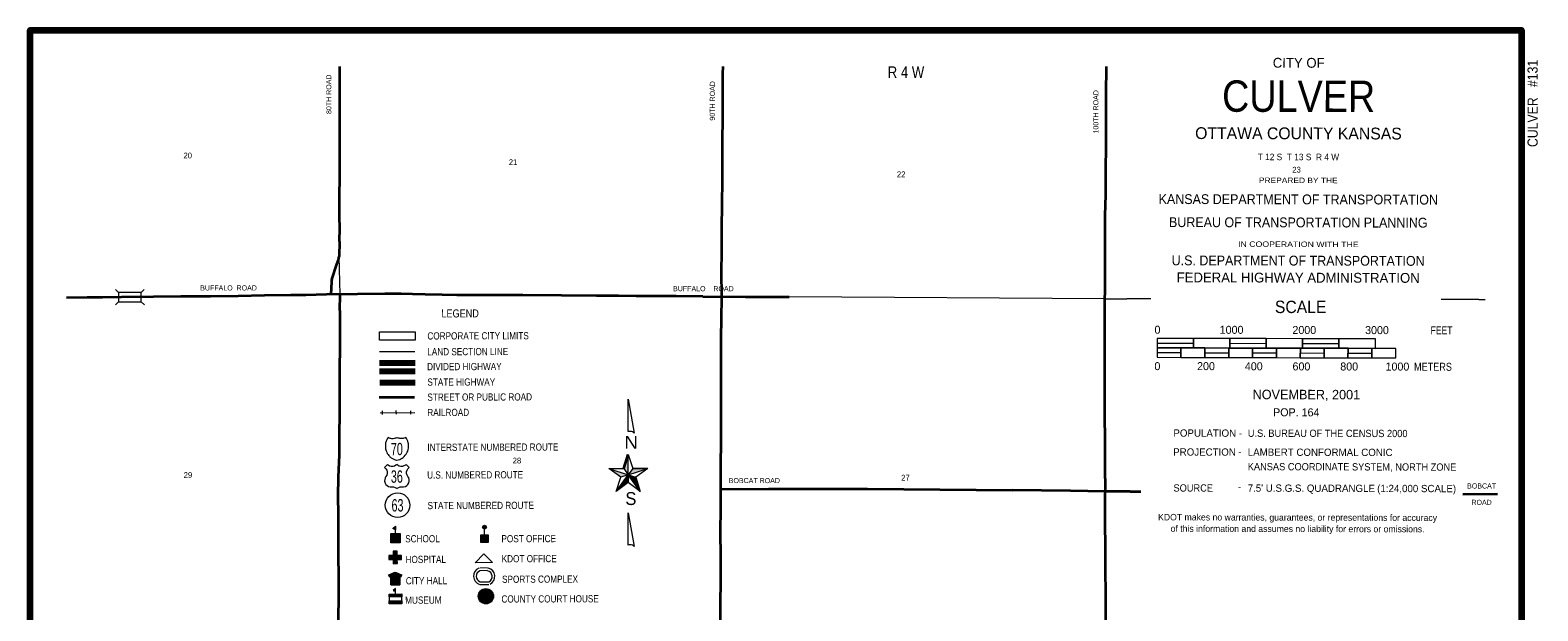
# Model space of a CAD drawing. Extents: x 216.56 to 220.49, y 46.02 to 49.94.
# Drawn here: x 216.563 to 220.488, y 48.433 to 49.943 of the extents above; entities that cross this region are included whole.
import ezdxf
from ezdxf.enums import TextEntityAlignment as Align

# ---------------------------------------------------------------- set-up
doc = ezdxf.new("R2010")
doc.units = 0
doc.header["$LTSCALE"] = 0.0075
doc.linetypes.add('LONG_DASHED', pattern=[7.5, 6, -1.5])
for name, color, linetype, lineweight in [('14', 7, 'Continuous', 35), ('15', 7, 'Continuous', 13), ('21', 7, 'Continuous', 13), ('48', 7, 'Continuous', 106), ('50', 7, 'Continuous', 13), ('51', 7, 'Continuous', 13)]:
    doc.layers.add(name, color=color, linetype=linetype, lineweight=lineweight)
for name, color, linetype in [('45', 7, 'Continuous'), ('46', 7, 'Continuous'), ('49', 7, 'Continuous')]:
    doc.layers.add(name, color=color, linetype=linetype)

msp = doc.modelspace()

# ---------------------------------------------------------------- hatches: boundary and pattern name
at = {"layer": '50'}
for points in [[(218.120265, 48.839583), (218.108333, 48.802841), (218.120265, 48.786364)], [(218.069697, 48.802841), (218.120265, 48.786364), (218.100947, 48.780114)], [(218.170833, 48.802841), (218.132197, 48.802841), (218.120265, 48.786364)], [(218.088826, 48.743182), (218.120265, 48.786364), (218.120265, 48.766098)], [(218.120265, 48.786364), (218.139583, 48.780114), (218.151515, 48.743182)], [(217.514205, 48.643561), (217.507008, 48.646402), (217.514015, 48.652462)], [(217.745957, 48.645456, 1), (217.745504, 48.655256, 1)], [(217.502273, 48.60947), (217.502083, 48.633523), (217.526136, 48.633902), (217.526326, 48.609848)], [(217.736174, 48.610227), (217.736174, 48.630492), (217.755682, 48.630492), (217.755682, 48.610227)], [(217.507955, 48.555114), (217.518939, 48.555303), (217.51875, 48.566098), (217.529545, 48.565909), (217.529356, 48.576894), (217.518561, 48.577083), (217.51875, 48.588068), (217.507765, 48.587879), (217.507576, 48.576894), (217.49678, 48.576894), (217.49678, 48.565909), (217.507765, 48.565909)], [(217.513826, 48.530492), (217.501515, 48.525), (217.501515, 48.500189), (217.525568, 48.500189), (217.525568, 48.525)], [(217.514015, 48.483144), (217.514015, 48.49072), (217.508144, 48.485606)], [(217.769338, 48.471026, 1), (217.72966, 48.469692, 1)], [(217.530492, 48.476326), (217.530492, 48.46875), (217.497727, 48.468561), (217.497538, 48.476136)], [(217.530492, 48.458523), (217.530492, 48.450947), (217.497727, 48.450758), (217.497538, 48.458333)], [(217.756845, 48.472125, 1), (217.741207, 48.468401, 1)]]:
    msp.add_hatch(color=256, dxfattribs=at).paths.add_polyline_path(points)

# ---------------------------------------------------------------- linework, layer by layer
at = {"layer": '14'}
for p, q in [((217.368561, 49.393182), (217.367045, 49.354167)), ((217.361742, 49.334091), (217.36572, 49.345833)), ((217.348485, 49.294508), (217.361742, 49.334091)), ((217.347348, 49.288636), (217.346023, 49.255303)), ((217.36875, 49.213826), (217.369886, 49.255492)), ((218.313826, 49.249811), (218.425758, 49.249242)), ((218.425758, 49.249242), (218.520833, 49.249621)), ((218.520833, 49.249621), (218.539205, 49.249621)), ((219.361364, 48.777083), (219.361174, 48.703598)), ((219.426894, 48.743182), (219.361364, 48.743182)), ((219.426894, 48.743182), (219.454545, 48.742992)), ((220.292803, 48.735985), (220.383144, 48.736553))]:
    msp.add_line(p, q, dxfattribs=at)
for points in [[(217.368561, 49.393182), (217.36875, 49.428598), (217.368371, 49.457765), (217.368561, 49.506439), (217.369318, 49.56572), (217.368939, 49.616098), (217.369129, 49.683333), (217.369318, 49.749811), (217.369318, 49.795076), (217.369318, 49.848295)], [(218.363068, 49.315152), (218.363636, 49.36572), (218.363826, 49.426894), (218.364583, 49.490152), (218.365341, 49.55303), (218.365152, 49.604167), (218.365341, 49.657197), (218.366667, 49.711364), (218.366667, 49.769508), (218.366667, 49.829735), (218.367235, 49.848295)], [(219.361364, 48.777083), (219.361553, 48.826326), (219.361932, 48.880682), (219.360985, 48.937311), (219.360795, 48.998485), (219.361174, 49.059659), (219.360795, 49.125758), (219.361174, 49.181061), (219.360985, 49.238068), (219.362121, 49.268561), (219.362121, 49.30928), (219.361553, 49.357765), (219.362121, 49.40322), (219.362121, 49.461174), (219.363068, 49.514583), (219.363826, 49.580682), (219.364394, 49.64053), (219.364394, 49.707386), (219.364773, 49.776136), (219.365152, 49.848295)], [(218.360795, 48.2625), (218.360606, 48.324432), (218.360606, 48.387879), (218.360606, 48.449432), (218.360795, 48.512689), (218.360795, 48.576326), (218.360606, 48.634659), (218.361364, 48.702083), (218.360985, 48.759091), (218.360795, 48.811174), (218.361742, 48.873106), (218.361742, 48.941098), (218.361932, 49.006629), (218.362311, 49.075189), (218.361932, 49.142614), (218.362689, 49.191856), (218.363447, 49.249242), (218.363068, 49.315152)], [(216.751136, 49.247917), (216.710985, 49.247538), (216.657576, 49.24697)], [(216.884091, 49.249432), (216.800947, 49.248295), (216.751136, 49.247917)], [(217.33428, 49.255114), (217.280871, 49.253788), (217.241477, 49.253598), (217.173106, 49.252462), (217.104545, 49.251326), (217.032008, 49.250568), (216.954924, 49.250189), (216.884091, 49.249432)], [(218.313826, 49.249811), (218.245076, 49.250947), (218.140341, 49.251136), (218.094886, 49.251894), (218.0375, 49.251894), (217.946591, 49.252841), (217.845455, 49.253598), (217.796212, 49.253788), (217.744129, 49.253977), (217.673674, 49.253977), (217.635417, 49.254924), (217.591098, 49.255114), (217.557955, 49.256061), (217.528598, 49.256818), (217.486364, 49.257386), (217.414962, 49.256061), (217.33428, 49.255114)], [(217.36875, 49.213826), (217.369129, 49.156061), (217.36875, 49.117992), (217.368561, 49.061932), (217.368561, 49.003977), (217.367992, 48.983333), (217.367992, 48.944318), (217.367424, 48.891477), (217.367235, 48.8375), (217.364773, 48.780871), (217.364205, 48.730114), (217.364394, 48.683902), (217.365152, 48.630492), (217.365152, 48.578409), (217.36553, 48.520455), (217.36572, 48.46572), (217.364962, 48.416477), (217.365341, 48.369508), (217.365341, 48.317424), (217.364583, 48.25303)], [(218.360985, 48.749053), (218.485606, 48.749621), (218.623106, 48.749621), (218.742992, 48.749621), (219.120455, 48.746023)], [(219.361364, 48.743182), (219.271402, 48.744508), (219.120455, 48.746023)], [(219.361174, 48.703598), (219.361174, 48.664583), (219.361553, 48.594697), (219.361932, 48.534091), (219.362311, 48.481818), (219.362311, 48.419318), (219.362311, 48.357386), (219.362311, 48.303977), (219.362311, 48.242424)]]:
    msp.add_lwpolyline(points, dxfattribs=at)
for centre, radius, start, end in [((217.338592, 49.354634), 0.028409, 342.11594, 358.96722), ((217.37105, 49.28718), 0.023674, 161.75049, 176.38629)]:
    msp.add_arc(centre, radius, start, end, dxfattribs=at)
at = {"layer": '15'}
for p, q in [((217.369886, 49.255492), (217.367045, 49.354167)), ((219.361174, 49.243939), (218.539205, 49.249621)), ((219.361174, 49.243939), (219.417992, 49.243939)), ((219.481061, 49.24375), (219.417992, 49.243939)), ((220.33447, 49.242045), (220.236742, 49.242235)), ((220.33447, 49.242045), (220.350758, 49.242045))]:
    msp.add_line(p, q, dxfattribs=at)
at = {"layer": '21'}
for p, q in [((216.793182, 49.260606), (216.785038, 49.268371)), ((216.860038, 49.26875), (216.852273, 49.260606)), ((216.793182, 49.236553), (216.785417, 49.228409)), ((216.860417, 49.228788), (216.852273, 49.236553))]:
    msp.add_line(p, q, dxfattribs=at)
msp.add_lwpolyline([(216.793182, 49.236553), (216.852273, 49.236553), (216.852273, 49.260606), (216.793182, 49.260606)], close=True, dxfattribs=at)
at = {"layer": '48'}
msp.add_lwpolyline([(216.562879, 46.060417), (216.562879, 49.942992), (220.445455, 49.942992), (220.445455, 46.060417)], close=True, dxfattribs=at)
at = {"layer": '50'}
for p, q in [((217.472538, 49.106818), (217.564015, 49.107008)), ((217.479356, 48.952462), (217.479545, 48.943182)), ((217.515341, 48.953409), (217.51553, 48.944129)), ((217.552841, 48.95322), (217.55303, 48.943939)), ((217.474053, 48.947917), (217.564583, 48.948295)), ((218.120265, 48.839583), (218.132197, 48.802841)), ((217.514205, 48.633712), (217.514394, 48.643561)), ((217.746023, 48.630114), (217.746023, 48.645833)), ((217.753977, 48.544129), (217.733712, 48.543939)), ((217.753977, 48.537121), (217.733712, 48.536932)), ((217.514015, 48.476326), (217.514015, 48.483144)), ((217.73447, 48.508144), (217.757008, 48.508144)), ((217.734659, 48.501136), (217.757197, 48.501136))]:
    msp.add_line(p, q, dxfattribs=at)
at = {"layer": '50', "lineweight": 80}
for p, q in [((217.472727, 49.077273), (217.565341, 49.077652)), ((217.472727, 49.055682), (217.565341, 49.056061)), ((217.473674, 49.026326), (217.565152, 49.026705))]:
    msp.add_line(p, q, dxfattribs=at)
at = {"layer": '50', "lineweight": 35}
for p, q in [((217.47178, 48.988068), (217.563258, 48.988447)), ((218.108333, 48.802841), (218.120265, 48.839583)), ((218.108333, 48.802841), (218.120265, 48.839583))]:
    msp.add_line(p, q, dxfattribs=at)
at = {"layer": '50', "linetype": 'LONG_DASHED'}
msp.add_lwpolyline([(217.472538, 49.158333), (217.565152, 49.158523), (217.565152, 49.136932), (217.472538, 49.136742)], close=True, dxfattribs=at)
at = {"layer": '50'}
for points in [[(218.120265, 48.898674), (218.120265, 48.983144), (218.135795, 48.894886), (218.133523, 48.89678), (218.131061, 48.898106), (218.128788, 48.899053), (218.126136, 48.899242), (218.123295, 48.899242)], [(217.494697, 48.883333), (217.492614, 48.880303), (217.491098, 48.877462), (217.49072, 48.875379), (217.489583, 48.873864), (217.489205, 48.871402), (217.488447, 48.869508), (217.487879, 48.866477), (217.487689, 48.862879), (217.487689, 48.857576), (217.488068, 48.854167), (217.489015, 48.850947), (217.489583, 48.848864), (217.491098, 48.845265), (217.492424, 48.842235), (217.494886, 48.838826), (217.496402, 48.836742), (217.498295, 48.83447), (217.499621, 48.833333), (217.501136, 48.832197), (217.50303, 48.830871), (217.504735, 48.829735), (217.506439, 48.828409), (217.507955, 48.827841), (217.509848, 48.826705), (217.513068, 48.825568), (217.516667, 48.824242), (217.517803, 48.824242), (217.521402, 48.825379), (217.525, 48.826136), (217.52822, 48.82803), (217.531061, 48.829735), (217.533902, 48.831629), (217.536932, 48.83428), (217.539205, 48.837121), (217.541856, 48.840152), (217.54375, 48.843371), (217.544508, 48.844886), (217.545833, 48.847538), (217.54697, 48.851894), (217.547727, 48.856061), (217.548106, 48.860038), (217.547917, 48.864205), (217.547727, 48.867235), (217.547159, 48.869508), (217.545833, 48.873864), (217.544318, 48.877083), (217.542424, 48.880492), (217.540909, 48.883333), (217.539015, 48.882576), (217.535795, 48.881629), (217.534091, 48.880871), (217.532197, 48.880682), (217.529167, 48.880492), (217.525758, 48.880871), (217.523864, 48.881439), (217.52197, 48.881629), (217.520644, 48.882008), (217.51875, 48.882576), (217.517803, 48.883144), (217.516667, 48.882576), (217.515152, 48.882008), (217.513258, 48.881439), (217.511553, 48.880871), (217.507765, 48.880303), (217.504167, 48.880303), (217.502083, 48.880871), (217.500379, 48.881061), (217.498295, 48.881439), (217.496402, 48.882576)], [(218.120265, 48.839583), (218.108333, 48.802841), (218.120265, 48.786364)], [(217.493561, 48.813258), (217.485795, 48.805303), (217.489015, 48.801894), (217.491098, 48.798485), (217.492424, 48.794129), (217.492424, 48.789773), (217.491098, 48.785417), (217.489015, 48.781818), (217.486932, 48.77822), (217.485985, 48.773864), (217.485795, 48.769508), (217.486932, 48.764962), (217.489015, 48.761553), (217.492235, 48.758333), (217.495833, 48.756061), (217.5, 48.754924), (217.508902, 48.754924), (217.513258, 48.753788), (217.516856, 48.751705), (217.517992, 48.750947), (217.518561, 48.751705), (217.522538, 48.753788), (217.526515, 48.755114), (217.535038, 48.755114), (217.539773, 48.75625), (217.543371, 48.758333), (217.546402, 48.761553), (217.548674, 48.765152), (217.55, 48.769508), (217.55, 48.773864), (217.548864, 48.778409), (217.546402, 48.781818), (217.544318, 48.785417), (217.542992, 48.789773), (217.542992, 48.794129), (217.544318, 48.798485), (217.546212, 48.801894), (217.549621, 48.805492), (217.541477, 48.813068), (217.539962, 48.811742), (217.536174, 48.80947), (217.532197, 48.808144), (217.527652, 48.808333), (217.523295, 48.80928), (217.519508, 48.811553), (217.517992, 48.813068), (217.515152, 48.811553), (217.511364, 48.80928), (217.507576, 48.808144), (217.50303, 48.808144), (217.498674, 48.809091), (217.495076, 48.811742)], [(218.069697, 48.802841), (218.120265, 48.786364), (218.100947, 48.780114)], [(218.170833, 48.802841), (218.132197, 48.802841), (218.120265, 48.786364)], [(218.088826, 48.743182), (218.120265, 48.786364), (218.120265, 48.766098)], [(218.120265, 48.786364), (218.139583, 48.780114), (218.151515, 48.743182)], [(218.120265, 48.603409), (218.120265, 48.687689), (218.135795, 48.599621), (218.133712, 48.601515), (218.130871, 48.60303), (218.127652, 48.603788), (218.125189, 48.604167), (218.122159, 48.603788)], [(217.514205, 48.643561), (217.507008, 48.646402), (217.514015, 48.652462)], [(217.502273, 48.60947), (217.502083, 48.633523), (217.526136, 48.633902), (217.526326, 48.609848)], [(217.736174, 48.610227), (217.736174, 48.630492), (217.755682, 48.630492), (217.755682, 48.610227)], [(217.507955, 48.555114), (217.518939, 48.555303), (217.51875, 48.566098), (217.529545, 48.565909), (217.529356, 48.576894), (217.518561, 48.577083), (217.51875, 48.588068), (217.507765, 48.587879), (217.507576, 48.576894), (217.49678, 48.576894), (217.49678, 48.565909), (217.507765, 48.565909)], [(217.721402, 48.557765), (217.743939, 48.581061), (217.767045, 48.558144)], [(217.513826, 48.530492), (217.501515, 48.525), (217.501515, 48.500189), (217.525568, 48.500189), (217.525568, 48.525)], [(217.514015, 48.483144), (217.514015, 48.49072), (217.508144, 48.485606)], [(217.530492, 48.476326), (217.530492, 48.46875), (217.497727, 48.468561), (217.497538, 48.476136)], [(217.530492, 48.458523), (217.530492, 48.450947), (217.497727, 48.450758), (217.497538, 48.458333)]]:
    msp.add_lwpolyline(points, close=True, dxfattribs=at)
for points in [[(218.100947, 48.780114), (218.069697, 48.802841), (218.108333, 48.802841)], [(218.132197, 48.802841), (218.170833, 48.802841), (218.139583, 48.780114)], [(218.120265, 48.766098), (218.088826, 48.743182), (218.100947, 48.780114)], [(218.139583, 48.780114), (218.151515, 48.743182), (218.120265, 48.766098)], [(217.505492, 48.500189), (217.501515, 48.5), (217.501515, 48.524811)], [(217.525568, 48.525189), (217.525568, 48.500379), (217.505303, 48.500189)], [(217.530303, 48.466667), (217.530492, 48.46875), (217.497727, 48.468561), (217.497538, 48.458333), (217.530492, 48.458523), (217.530303, 48.467045)]]:
    msp.add_lwpolyline(points, dxfattribs=at)
at = {"layer": '50', "lineweight": 40}
msp.add_lwpolyline([(217.495644, 48.522538), (217.513636, 48.530492), (217.530871, 48.522727)], dxfattribs=at)
at = {"layer": '50'}
for centre, radius in [((217.519461, 48.707342), 0.031987), ((217.74573, 48.650356), 0.004905), ((217.749499, 48.470359), 0.01985), ((217.749026, 48.470263), 0.008037)]:
    msp.add_circle(centre, radius, dxfattribs=at)
for centre, radius, start, end in [((217.739537, 48.522564), 0.022283, 111.98338, 251.33486), ((217.739537, 48.522564), 0.015332, 111.98338, 251.33486), ((217.750335, 48.521964), 0.015332, 296.69503, 76.04652), ((217.750335, 48.521964), 0.022283, 296.69503, 76.04652)]:
    msp.add_arc(centre, radius, start, end, dxfattribs=at)
at = {"layer": '51'}
for p, q in [((219.49697, 49.128977), (219.591667, 49.128598)), ((219.686364, 49.128409), (219.781061, 49.12822)), ((219.875758, 49.12803), (219.970455, 49.127841)), ((219.49697, 49.104356), (219.559091, 49.104167)), ((219.621212, 49.103977), (219.683333, 49.103788)), ((219.745455, 49.103788), (219.807576, 49.103598)), ((219.869697, 49.103409), (219.932008, 49.10322)), ((219.994129, 49.10322), (220.05625, 49.10303))]:
    msp.add_line(p, q, dxfattribs=at)
for points in [[(219.49697, 49.116667), (219.591667, 49.116288), (219.591667, 49.140909), (219.49697, 49.141288)], [(219.49697, 49.092045), (219.559091, 49.091856), (219.559091, 49.116477), (219.49697, 49.116667)], [(219.559091, 49.091856), (219.621212, 49.091667), (219.621212, 49.116288), (219.559091, 49.116477)], [(219.591667, 49.116288), (219.686364, 49.116098), (219.686364, 49.14072), (219.591667, 49.140909)], [(219.621212, 49.091667), (219.683333, 49.091477), (219.683333, 49.116098), (219.621212, 49.116288)], [(219.683333, 49.091477), (219.745455, 49.091477), (219.745455, 49.116098), (219.683333, 49.116098)], [(219.686364, 49.116098), (219.781061, 49.115909), (219.781061, 49.14053), (219.686364, 49.14072)], [(219.745455, 49.091477), (219.807576, 49.091288), (219.807765, 49.115909), (219.745455, 49.116098)], [(219.781061, 49.115909), (219.875758, 49.11572), (219.875758, 49.140341), (219.781061, 49.14053)], [(219.807576, 49.091288), (219.869697, 49.091098), (219.869886, 49.11572), (219.807765, 49.115909)], [(219.869697, 49.091098), (219.931818, 49.090909), (219.932008, 49.11553), (219.869886, 49.11572)], [(219.875758, 49.11572), (219.970455, 49.11553), (219.970455, 49.140152), (219.875758, 49.140341)], [(219.931818, 49.090909), (219.993939, 49.090909), (219.994129, 49.11553), (219.932008, 49.11553)], [(219.970455, 49.11553), (220.065152, 49.115341), (220.065152, 49.139962), (219.970455, 49.140152)], [(219.993939, 49.090909), (220.05625, 49.09072), (220.05625, 49.115341), (219.994129, 49.11553)], [(220.05625, 49.09072), (220.118371, 49.09053), (220.118371, 49.115152), (220.05625, 49.115341)]]:
    msp.add_lwpolyline(points, close=True, dxfattribs=at)

# ---------------------------------------------------------------- texts
at = {"layer": '45'}
for s, p in [('20', (216.973106, 49.60947)), ('21', (217.820076, 49.592045)), ('23', (219.860038, 49.572538)), ('22', (218.830587, 49.560417)), ('29', (216.973769, 48.778409)), ('28', (217.830303, 48.815909)), ('27', (218.841856, 48.771402))]:
    msp.add_text(s, height=0.01496, dxfattribs=at).set_placement(p, align=Align.CENTER)
at = {"layer": '46', "width": 0.85}
msp.add_text('R 4 W', height=0.03011, dxfattribs=at).set_placement((218.843182, 49.81875), align=Align.CENTER)
at = {"layer": '48', "width": 0.9}
msp.add_text('CULVER   #131', height=0.02651, rotation=90, dxfattribs=at).set_placement((220.487879, 49.752462), align=Align.CENTER)
at = {"layer": '49'}
for s, p in [('80TH ROAD', (217.34697, 49.776326)), ('90TH ROAD', (218.345644, 49.759091)), ('100TH ROAD', (219.344129, 49.730682))]:
    msp.add_text(s, height=0.01326, rotation=90, dxfattribs=at).set_placement(p, align=Align.CENTER)
for s, p in [('BUFFALO  ROAD', (217.079451, 49.265909)), ('BUFFALO    ROAD', (218.31572, 49.264015)), ('BOBCAT ROAD', (218.44839, 48.764773)), ('BOBCAT', (220.341856, 48.750758)), ('ROAD', (220.341761, 48.708144))]:
    msp.add_text(s, height=0.01326, dxfattribs=at).set_placement(p, align=Align.CENTER)
at = {"layer": '50'}
for s, height, width, p in [('LEGEND', 0.02083, 0.85, (217.682358, 49.195774)), ('CORPORATE CITY LIMITS', 0.01875, 0.85, (217.729142, 49.138616)), ('LAND SECTION LINE', 0.01875, 0.85, (217.702153, 49.097445)), ('DIVIDED HIGHWAY', 0.01875, 0.85, (217.693441, 49.058595)), ('STATE HIGHWAY', 0.01875, 0.85, (217.685392, 49.018422)), ('STREET OR PUBLIC ROAD', 0.01875, 0.85, (217.733403, 48.979347)), ('RAILROAD', 0.01875, 0.85, (217.651395, 48.939353)), ('70', 0.0322, 0.65, (217.517665, 48.837354)), ('INTERSTATE NUMBERED ROUTE', 0.01875, 0.85, (217.767589, 48.848944)), ('36', 0.0322, 0.65, (217.517665, 48.765763)), ('U.S. NUMBERED ROUTE', 0.01875, 0.85, (217.721471, 48.77685)), ('63', 0.0322, 0.65, (217.51937, 48.690952)), ('STATE NUMBERED ROUTE', 0.01875, 0.85, (217.736054, 48.697343)), ('SCHOOL', 0.01875, 0.85, (217.58435, 48.610727)), ('POST OFFICE', 0.01875, 0.85, (217.86096, 48.610985)), ('HOSPITAL', 0.01875, 0.85, (217.592967, 48.556962)), ('KDOT OFFICE', 0.01875, 0.85, (217.862191, 48.558904)), ('CITY HALL', 0.01875, 0.85, (217.594767, 48.501474)), ('SPORTS COMPLEX', 0.01875, 0.85, (217.89041, 48.505571)), ('MUSEUM', 0.01875, 0.85, (217.586623, 48.451073)), ('COUNTY COURT HOUSE', 0.01875, 0.85, (217.916642, 48.454315))]:
    msp.add_text(s, height=height, rotation=0.154, dxfattribs=dict(at, width=width)).set_placement(p, align=Align.CENTER)
for s, width, p in [('N', 1.1, (218.127652, 48.853977)), ('S', 0.95, (218.126894, 48.707765))]:
    msp.add_text(s, height=0.03375, dxfattribs=dict(at, width=width)).set_placement(p, align=Align.CENTER)
at = {"layer": '51'}
for s, height, p in [('CITY OF', 0.02557, (219.865597, 49.84531)), ('OTTAWA COUNTY KANSAS', 0.03068, (219.865023, 49.659264)), ('FEDERAL HIGHWAY ADMINISTRATION', 0.02557, (219.864271, 49.286444)), ('KDOT makes no warranties, guarantees, or representations for accuracy', 0.01688, (219.862671, 48.667101)), ('of this information and assumes no liability for errors or omissions.', 0.01688, (219.862671, 48.637457))]:
    msp.add_text(s, height=height, rotation=359.873, dxfattribs=at).set_placement(p, align=Align.CENTER)
for s, height, width, p in [('CULVER', 0.08163, 0.9, (219.865345, 49.730417)), ('T 12 S  T 13 S  R 4 W', 0.01705, 0.95, (219.864848, 49.604693)), ('PREPARED BY THE', 0.0142, 1.15, (219.864568, 49.545232)), ('KANSAS DEPARTMENT OF TRANSPORTATION', 0.02557, 0.95, (219.864555, 49.490111)), ('BUREAU OF TRANSPORTATION PLANNING', 0.02557, 0.95, (219.86446, 49.43012)), ('IN COOPERATION WITH THE', 0.0142, 1.2, (219.864662, 49.379004)), ('U.S. DEPARTMENT OF TRANSPORTATION', 0.02557, 0.95, (219.864176, 49.330725))]:
    msp.add_text(s, height=height, rotation=359.873, dxfattribs=dict(at, width=width)).set_placement(p, align=Align.CENTER)
for s, height, width, p in [('SCALE', 0.0322, 0.95, (219.803598, 49.207197)), ('FEET', 0.02083, 0.8, (220.209091, 49.151894)), ('METERS', 0.02083, 0.85, (220.165909, 49.057197)), ('U.S. BUREAU OF THE CENSUS 2000', 0.01894, 0.95, (219.733144, 48.885227)), ('KANSAS COORDINATE SYSTEM,', 0.01894, 0.95, (219.732955, 48.798295)), ('NORTH ZONE', 0.01894, 0.95, (220.117045, 48.797348)), ('SOURCE ', 0.01894, 0.95, (219.539583, 48.742803))]:
    msp.add_text(s, height=height, rotation=359.873, dxfattribs=dict(at, width=width)).set_placement(p)
for s, height, p in [('0', 0.02083, (219.490152, 49.153409)), ('1000', 0.02083, (219.659848, 49.15322)), ('2000', 0.02083, (219.849242, 49.152652)), ('3000', 0.02083, (220.038447, 49.152462)), ('0', 0.02083, (219.489962, 49.058712)), ('200', 0.02083, (219.600947, 49.058712)), ('400', 0.02083, (219.725379, 49.058333)), ('600', 0.02083, (219.849432, 49.057955)), ('800', 0.02083, (219.973864, 49.057765)), ('1000', 0.02083, (220.091667, 49.057576)), ('NOVEMBER, 2001', 0.02462, (219.745644, 48.983144)), ('POP. 164', 0.02083, (219.798864, 48.938636)), ('POPULATION -', 0.01894, (219.539394, 48.885606)), ('PROJECTION ', 0.01894, (219.538826, 48.836364)), ('-', 0.01894, (219.707955, 48.8375)), ('LAMBERT CONFORMAL CONIC', 0.01894, (219.732955, 48.835985)), ('-', 0.01894, (219.707386, 48.745833)), ("7.5' U.S.G.S. QUADRANGLE", 0.01894, (219.732765, 48.742424)), ('(1:24,000 SCALE)', 0.01894, (220.069886, 48.741477))]:
    msp.add_text(s, height=height, rotation=359.873, dxfattribs=at).set_placement(p)

doc.saveas('drawing.dxf')
